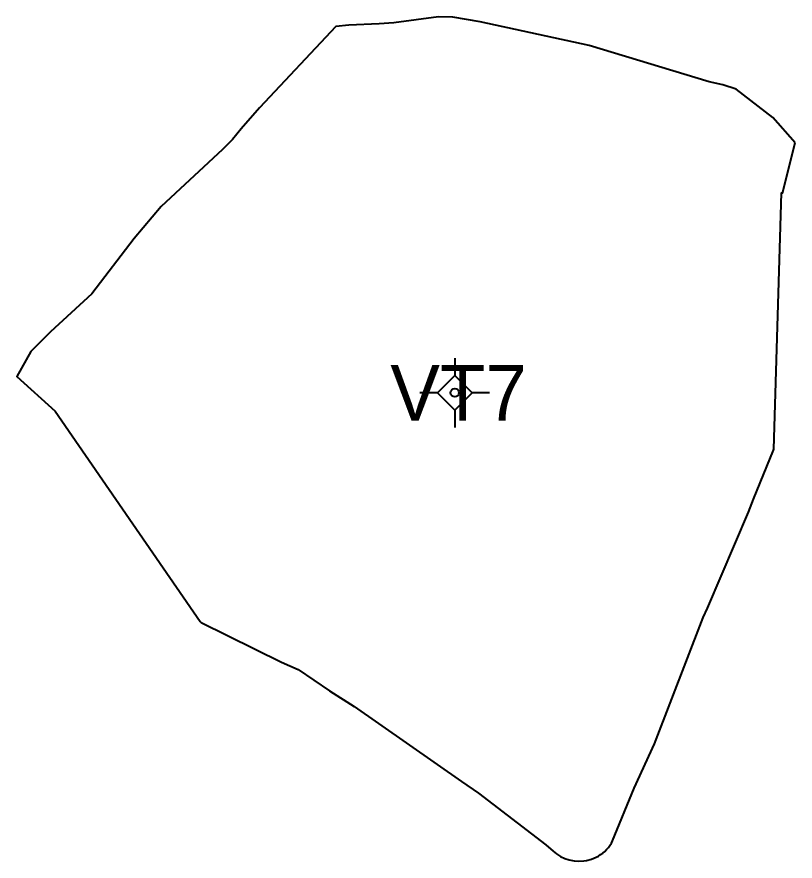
# Model space of a CAD drawing. Extents: x 543554 to 548996, y 1840763 to 1844578.
# Drawn here: x 545605.1 to 545633.06, y 1842938.55 to 1842968.88 of the extents above; entities that cross this region are included whole.
import ezdxf

# ---------------------------------------------------------------- set-up
doc = ezdxf.new("R2010")
doc.units = 0
for name, color, linetype in [('Level 11', 7, 'Continuous'), ('Level 16', 7, 'Continuous'), ('Level 30', 7, 'Continuous')]:
    doc.layers.add(name, color=color, linetype=linetype)

msp = doc.modelspace()

# ---------------------------------------------------------------- linework, layer by layer
at = {"layer": 'Level 11'}
for p, q in [((545620.831, 1842956.627), (545620.831, 1842956.002)), ((545620.831, 1842956.002), (545620.206, 1842955.377)), ((545621.456, 1842955.377), (545620.831, 1842956.002)), ((545620.206, 1842955.377), (545619.581, 1842955.377)), ((545620.206, 1842955.377), (545620.831, 1842954.752)), ((545620.831, 1842954.752), (545621.456, 1842955.377)), ((545622.081, 1842955.377), (545621.456, 1842955.377)), ((545620.831, 1842954.752), (545620.831, 1842954.127))]:
    msp.add_line(p, q, dxfattribs=at)
msp.add_circle((545620.831, 1842955.377), 0.15, dxfattribs=at)
at = {"layer": 'Level 30'}
msp.add_lwpolyline([(545633.055, 1842964.356), (545632.256, 1842965.271), (545630.936, 1842966.284), (545630.461, 1842966.444), (545629.971, 1842966.546), (545625.662, 1842967.86), (545621.748, 1842968.701), (545620.761, 1842968.875), (545620.247, 1842968.883), (545618.646, 1842968.671), (545618.12, 1842968.633), (545617.022, 1842968.585), (545616.56, 1842968.542), (545613.821, 1842965.613), (545613.156, 1842964.866), (545612.843, 1842964.475), (545612.489, 1842964.121), (545610.29, 1842962.066), (545609.319, 1842960.921), (545607.794, 1842958.928), (545606.316, 1842957.57), (545605.611, 1842956.859), (545605.105, 1842955.967), (545606.483, 1842954.712), (545611.686, 1842947.164), (545611.722, 1842947.129), (545614.607, 1842945.704), (545615.204, 1842945.439), (545616.332, 1842944.675), (545617.215, 1842944.112), (545621.072, 1842941.41), (545621.684, 1842940.997), (545624.107, 1842939.133), (545624.364, 1842938.909), (545624.49, 1842938.809), (545624.63, 1842938.722), (545624.782, 1842938.651), (545624.945, 1842938.598), (545625.116, 1842938.565), (545625.293, 1842938.553), (545625.472, 1842938.564), (545625.562, 1842938.578), (545625.739, 1842938.624), (545625.91, 1842938.693), (545625.992, 1842938.736), (545626.071, 1842938.785), (545626.148, 1842938.839), (545626.22, 1842938.898), (545626.287, 1842938.967), (545626.348, 1842939.041), (545626.404, 1842939.119), (545626.455, 1842939.2), (545626.5, 1842939.284), (545627.276, 1842941.172), (545628.006, 1842942.768), (545629.755, 1842947.31), (545629.906, 1842947.639), (545631.38, 1842951.094), (545631.555, 1842951.56), (545632.277, 1842953.313), (545632.287, 1842953.349), (545632.57, 1842962.556), (545632.597, 1842962.55), (545633.055, 1842964.356)], dxfattribs=at)

# ---------------------------------------------------------------- texts
at = {"layer": 'Level 16'}
msp.add_text('VT7', height=2, dxfattribs=at).set_placement((545618.516, 1842954.377))

doc.saveas('drawing.dxf')
